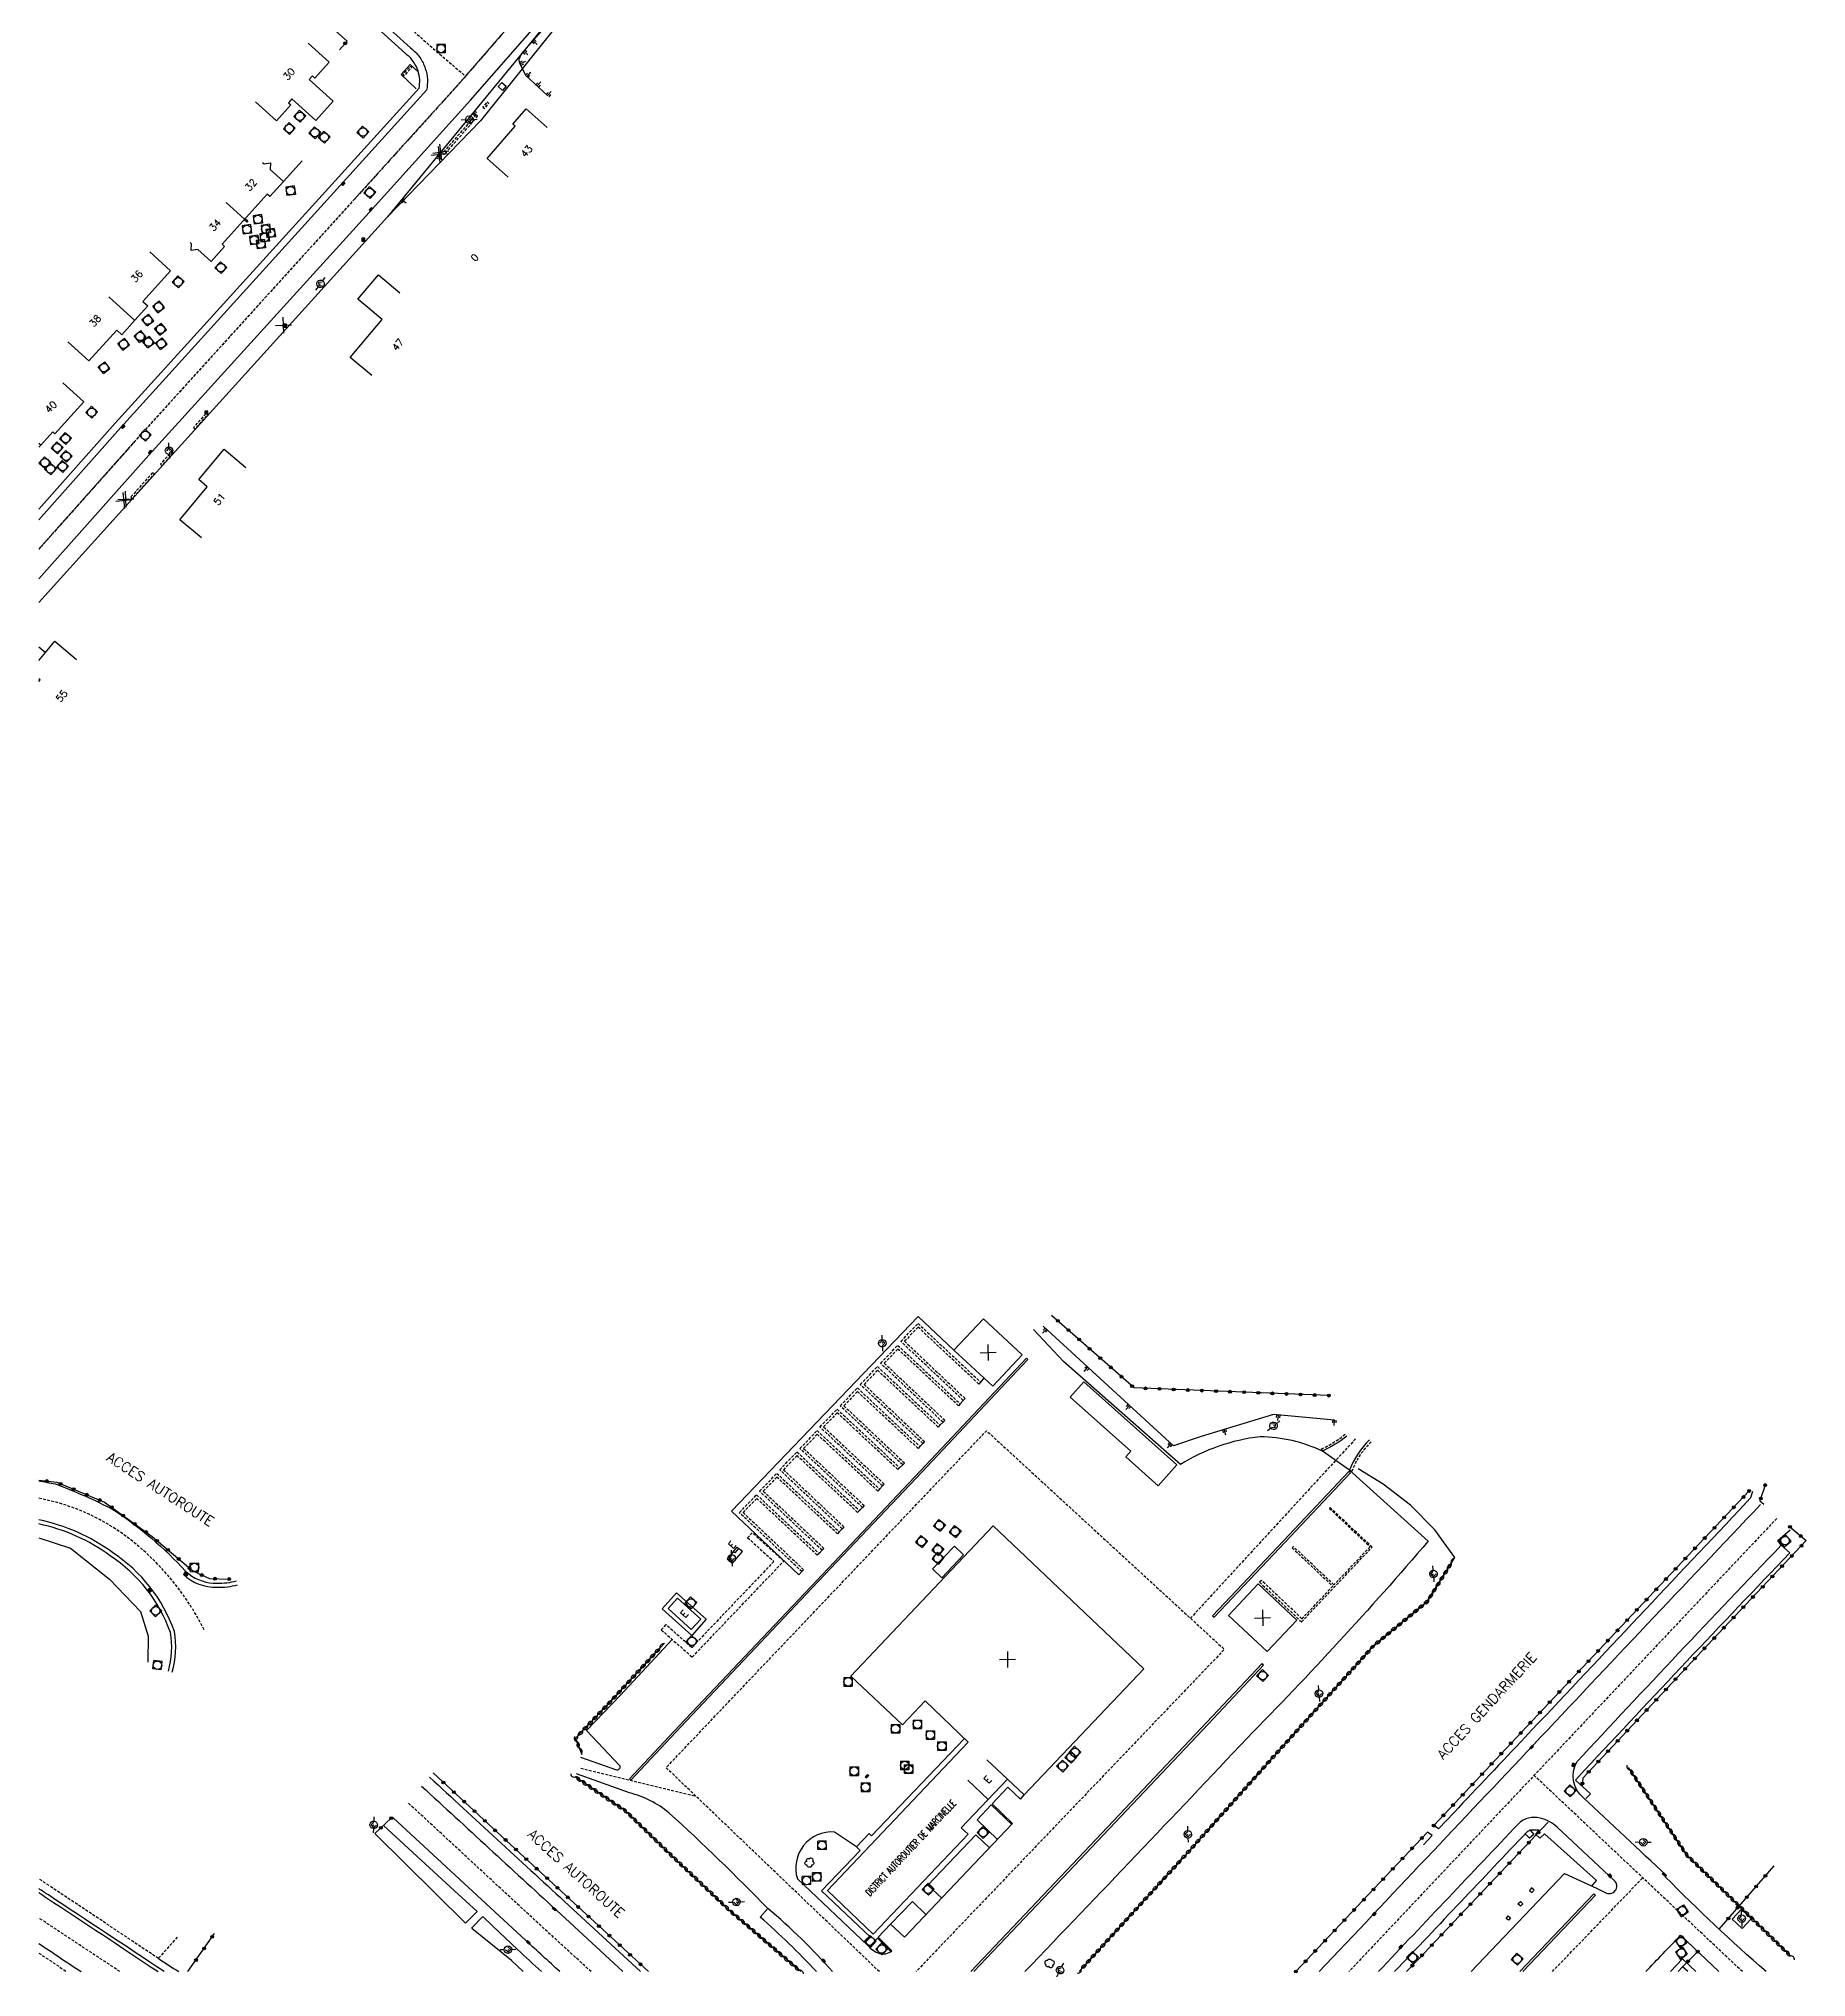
# Model space of a CAD drawing. Extents: x 154000 to 155000, y 119999 to 121001.
# Drawn here: x 154000 to 154313.1, y 119999 to 120342.4 of the extents above; entities that cross this region are included whole.
import ezdxf
from ezdxf.enums import TextEntityAlignment as Align

# ---------------------------------------------------------------- set-up
doc = ezdxf.new("R2010")
doc.units = 0
doc.header["$MEASUREMENT"] = 0
doc.linetypes.add('DASHED', pattern=[0.75, 0.5, -0.25])
doc.layers.get('0').update_dxf_attribs({"linetype": 'CONTINUOUS'})
for name, color, linetype in [('W0001', 6, 'DASHED'), ('W0008', 7, 'CONTINUOUS'), ('W0017', 7, 'CONTINUOUS'), ('W0100', 7, 'CONTINUOUS'), ('W0112', 1, 'DASHED'), ('W0211', 2, 'CONTINUOUS'), ('W0300', 7, 'CONTINUOUS'), ('W0302', 3, 'CONTINUOUS'), ('W0310', 3, 'CONTINUOUS'), ('W0322', 7, 'CONTINUOUS'), ('W0330', 7, 'CONTINUOUS'), ('W0334', 7, 'CONTINUOUS'), ('W0400', 7, 'CONTINUOUS'), ('W0420', 7, 'CONTINUOUS'), ('W0471', 7, 'CONTINUOUS'), ('W0984', 7, 'CONTINUOUS'), ('W0989', 7, 'CONTINUOUS'), ('W0991', 7, 'CONTINUOUS'), ('W1102', 7, 'CONTINUOUS')]:
    doc.layers.add(name, color=color, linetype=linetype)
doc.styles.get("Standard").update_dxf_attribs({"font": 'romans.shx'})

# ---------------------------------------------------------------- blocks, each defined once
blk = doc.blocks.new('t991o')
at = {"color": 0, "linetype": 'Continuous'}
for p, q in [((-1, 1), (1, -1)), ((-1, -1), (1, 1))]:
    blk.add_line(p, q, dxfattribs=at)
blk = doc.blocks.new('t322o')
at = {"color": 0, "linetype": 'Continuous'}
for radius in [0.25, 0.15]:
    blk.add_circle((0, 0), radius, dxfattribs=at)
blk = doc.blocks.new('t310o')
at = {"color": 0, "linetype": 'Continuous'}
for centre, start, end in [((-0.5, 0.38), 216.8699, 323.1304), ((0.5, -0.37), 36.8699, 143.1303)]:
    blk.add_arc(centre, 0.625, start, end, dxfattribs=at)
blk = doc.blocks.new('t211o')
at = {"color": 0, "linetype": 'Continuous'}
for p, q in [((-0.29, 0.5), (-0.29, 0)), ((0, 1), (0, 0)), ((0.29, 0.5), (0.29, 0))]:
    blk.add_line(p, q, dxfattribs=at)
blk = doc.blocks.new('T420')
for p, q in [((0.75, 0.75), (-0.75, 0.75)), ((-0.75, 0.75), (-0.75, -0.75)), ((0.75, 0.75), (0.75, -0.75)), ((0.75, -0.75), (-0.75, -0.75))]:
    blk.add_line(p, q)
blk.add_ellipse((0, 0), major_axis=(-0.53, 0.53), ratio=1, start_param=3.926991, end_param=10.210176)
blk = doc.blocks.new('T471')
for p, q in [((-0.333334, 0.333334), (-0.333334, -0.333334)), ((-0.333334, 0.333334), (0.333334, 0.333334)), ((-0.333334, 0), (0, 0)), ((0.500001, 0.500001), (1.000002, 1.000002)), ((-0.500001, -0.500001), (-1.000002, -1.000002)), ((-0.333334, -0.333334), (0.333334, -0.333334))]:
    blk.add_line(p, q)
blk.add_ellipse((0, 0), major_axis=(0.471405, 0.471405), ratio=1, start_param=5.4977871438, end_param=11.780972451)
blk = doc.blocks.new('T300')
for p, q in [((-0.8, 0.51), (-0.86, 0.34)), ((-0.86, 0.34), (-0.86, 0.17)), ((-0.86, 0.17), (-0.74, 0.06)), ((-0.69, 0.63), (-0.8, 0.51)), ((-0.8, -0.06), (-0.74, 0.06)), ((-0.74, 0.06), (-0.69, 0.11)), ((-0.57, 0.69), (-0.69, 0.63)), ((-0.46, 0.69), (-0.57, 0.69)), ((-0.29, 0.63), (-0.46, 0.69)), ((-0.29, 0.63), (-0.17, 0.74)), ((-0.23, 0.57), (-0.29, 0.63)), ((-0.17, 0.74), (-0.06, 0.8)), ((-0.06, 0.8), (0.06, 0.8)), ((0.06, 0.8), (0.23, 0.74)), ((0.23, 0.74), (0.34, 0.63)), ((0.34, 0.63), (0.4, 0.51)), ((0.46, 0.46), (0.34, 0.46)), ((0.4, 0.51), (0.4, 0.46)), ((0.57, 0.4), (0.46, 0.46)), ((0.57, 0.4), (0.69, 0.29)), ((0.69, 0.29), (0.74, 0.17)), ((0.74, 0.06), (0.69, -0.17)), ((0.74, 0.17), (0.74, 0.06)), ((-0.8, -0.17), (-0.8, -0.06)), ((-0.8, -0.23), (-0.8, -0.17)), ((-0.74, -0.34), (-0.8, -0.23)), ((-0.69, -0.4), (-0.74, -0.34)), ((-0.51, -0.46), (-0.69, -0.4)), ((-0.4, -0.46), (-0.51, -0.46)), ((-0.4, -0.46), (-0.34, -0.46)), ((-0.34, -0.46), (-0.34, -0.4)), ((-0.34, -0.51), (-0.34, -0.46)), ((-0.29, -0.63), (-0.34, -0.51)), ((-0.17, -0.74), (-0.29, -0.63)), ((-0.06, -0.8), (-0.17, -0.74)), ((0.06, -0.8), (-0.06, -0.8)), ((0.17, -0.74), (0.06, -0.8)), ((0.23, -0.69), (0.17, -0.74)), ((0.29, -0.46), (0.23, -0.46)), ((0.29, -0.63), (0.23, -0.69)), ((0.46, -0.4), (0.29, -0.46)), ((0.34, -0.51), (0.29, -0.63)), ((0.34, -0.51), (0.34, -0.46)), ((0.57, -0.34), (0.46, -0.4)), ((0.63, -0.29), (0.57, -0.34)), ((0.69, -0.17), (0.63, -0.29))]:
    blk.add_line(p, q)
blk = doc.blocks.new('T400')
for p, q in [((-0.15, 0.3), (0.15, 0.3)), ((-0.15, -0.25), (-0.15, 0.3)), ((-0.15, 0.15), (0.15, 0.15)), ((-0.15, 0), (0.15, 0)), ((0.15, 0.3), (0.15, -0.25)), ((-0.15, -0.15), (0.15, -0.15)), ((-0.15, -0.25), (-0.15, -0.3)), ((-0.15, -0.3), (0.15, -0.3)), ((0.15, -0.3), (0.15, -0.25))]:
    blk.add_line(p, q)
blk = doc.blocks.new('t112o')
at = {"color": 0, "linetype": 'Continuous'}
for p, q in [((-0.5, 0.5), (0.5, 0.5)), ((-0.5, -0.5), (-0.5, 0.5)), ((0.5, 0.5), (0.5, -0.5)), ((0.5, -0.5), (-0.5, -0.5))]:
    blk.add_line(p, q, dxfattribs=at)
blk = doc.blocks.new('t330o')
at = {"color": 0, "linetype": 'Continuous'}
for p, q in [((0.25, -0.25), (-0.25, 0.25)), ((-0.25, -0.25), (0.25, 0.25)), ((-0.25, 0.25), (-0.25, -0.25)), ((0.25, 0.25), (-0.25, 0.25)), ((0.25, -0.25), (0.25, 0.25)), ((-0.25, -0.25), (0.25, -0.25)), ((-0.25, -0.25), (-0.25, -0.25))]:
    blk.add_line(p, q, dxfattribs=at)

msp = doc.modelspace()

# ---------------------------------------------------------------- linework, layer by layer
at = {"layer": 'W0001'}
msp.add_lwpolyline([(154194.46, 120488.08, -0.101547), (154186.79, 120473.64), (154149.05, 120428), (154142.09, 120419.34), (154130.72, 120404.92), (154125.33, 120397.82), (154113.32, 120381.72), (154104.08, 120369.47), (154092.48, 120355.3), (154074.74, 120334.82), (154055.97, 120314.08), (154017.05, 120271.18), (154000, 120252.01)], format="xyb", dxfattribs=at)
at = {"layer": 'W0001', "flags": 128}
for points in [[(154012.71, 120392.69), (154018.94, 120386.74), (154021.73, 120383.94), (154030.44, 120375.99), (154049.43, 120359.12), (154062.53, 120347.26), (154068.81, 120341.64), (154075.59, 120335.81)], [(154118.59, 120388.78), (154113.32, 120381.72), (154104.08, 120369.47), (154092.48, 120355.3), (154074.74, 120334.82), (154055.97, 120314.08), (154017.05, 120271.18), (154000, 120252.01)], [(154148.9, 120000), (154111.12, 120036.14), (154167.88, 120095.83), (154210.01, 120057.09), (154155.4, 120000)], [(154233.25, 120094.4), (154204.01, 120062.61)], [(154307.86, 120080.3), (154232.07, 120000)], [(154095.99, 120036.03), (154116.36, 120031.13)], [(154301.78, 120000), (154264.88, 120034.76)], [(154268.11, 120000), (154284.13, 120016.63)]]:
    msp.add_lwpolyline(points, dxfattribs=at)
for points in [[(154029.28, 120060.57, 0.118881), (154015.19, 120077.33, 0.112228), (154000, 120083.86, 0.112228)], [(154097.84, 120000, 0.000763), (154088.8, 120008.27), (154065.31, 120030.01)], [(154014.38, 120000, 0.000549), (154000, 120009.51, 0.000549)]]:
    msp.add_lwpolyline(points, format="xyb", dxfattribs=at)
at = {"layer": 'W0008'}
for points in [[(154000, 120246.74), (154019.47, 120268.65), (154058.5, 120311.67), (154076.45, 120331.54), (154094.87, 120352.65), (154106.81, 120367.24), (154116.56, 120380.21), (154129.32, 120397.33), (154133.85, 120403.28), (154145.25, 120417.6), (154154.53, 120429.13), (154174.24, 120453.07), (154178.54, 120458.28, -0.155208), (154186.1, 120463.31), (154187.68, 120463.77, -0.044282), (154192.26, 120464.65), (154201.38, 120462.72), (154214.45, 120456.16)], [(154231.71, 120094.89, -0.058781), (154227.38, 120092.22, 0.108248), (154216.35, 120094.75, 0.112408), (154202.23, 120089.84), (154181.54, 120108.12), (154176.18, 120113.75)], [(154253.74, 120000), (154270.27, 120017.38), (154275.96, 120014.76), (154277.49, 120014.04, 0.926192), (154279.08, 120016.15), (154268.96, 120025.61, 0.131694), (154265.95, 120027.17, 0.279232), (154262.09, 120026.17, 0.000076), (154237.29, 120000)]]:
    msp.add_lwpolyline(points, format="xyb", dxfattribs=at)
at = {"layer": 'W0008', "flags": 128}
for points in [[(154000, 120385.67, -0.00025), (154000.15, 120385.77, -0.076313), (154000.97, 120386.15, -0.018409), (154004.38, 120387.03, -0.034794), (154006.22, 120387.3, -0.059315), (154011.05, 120387.09, -0.077722), (154014.57, 120385.93, -0.024453), (154017.7, 120384.14, -0.038668), (154019.52, 120382.76, -0.005967), (154019.58, 120382.71, 0.003206), (154019.69, 120382.6), (154027.1, 120375.9), (154039.74, 120364.46), (154056.84, 120349), (154065.83, 120340.86), (154066.13, 120340.61, -0.073957), (154067.52, 120339.1, -0.070521), (154068.47, 120337.17, -0.064278), (154068.83, 120335.28, -0.064468), (154068.69, 120333.31)], [(154235.73, 120094.19, 0.112964), (154232.18, 120088.82), (154246.11, 120076.24, -0.016844), (154214.03, 120041.35, -0.002172), (154174.66, 120000, -0.002172)], [(154000, 120086.93, -0.013167), (154002.92, 120086.41, -0.029827), (154013.26, 120081.84, -0.060454), (154026.01, 120070.95), (154025.62, 120070.35, 0.195984), (154031.58, 120068.09, 0.070481), (154035.23, 120068.53)], [(154226.82, 120000, -0.000379), (154264.78, 120040.18, -0.00136), (154304.99, 120082.75)], [(154023.63, 120053.03, 0.116167), (154024.02, 120060.26, 0.164069), (154013.06, 120074.25, 0.107659), (154000, 120080.04, 0.107659)], [(154305.96, 120000, -0.0186), (154288.12, 120016.81), (154288.31, 120017.03, 0.000671), (154273.59, 120030.83, -0.360397), (154272.43, 120037.16, -0.003459), (154308.64, 120075.53), (154308.04, 120076.38), (154310.25, 120078.26)], [(154112.21, 120058.85), (154103.02, 120049), (154097.03, 120042.75), (154102.9, 120036.47, -0.518309), (154102.39, 120035.69), (154096.02, 120037.94)], [(154163.96, 120041.31), (154147.51, 120024.08), (154147.07, 120024.48), (154144.83, 120022.09), (154140.95, 120024.74, 0.52688), (154134.37, 120016.46), (154146.85, 120004.62, 0.127492), (154148.9, 120003.21, 0.237997), (154151.11, 120003.68), (154148.71, 120006.09), (154150.88, 120008.39), (154153.36, 120006.08), (154172.51, 120026.22), (154168.86, 120029.71), (154171.63, 120032.67), (154173.88, 120030.56), (154174.53, 120031.33)], [(154067.79, 120032.88, 0.000056), (154091.71, 120010.87), (154103.44, 120000)], [(154140.6, 120000, 0.037137), (154129.15, 120011.18, 0.01571), (154111.65, 120028.1, 0.115386), (154104.61, 120031.66), (154095.24, 120035.04)], [(154092.3, 120000, 0.000509), (154086.27, 120005.51), (154062.77, 120027.26)], [(154000, 120014, 0.000126), (154001.38, 120013.09, -0.000755), (154021.15, 120000)], [(154284.66, 120000, -0.000541), (154290.82, 120006.44), (154297.6, 120000)], [(154000, 120004.98, 0.000574), (154007.52, 120000)]]:
    msp.add_lwpolyline(points, format="xyb", dxfattribs=at)
at = {"layer": 'W0008'}
msp.add_lwpolyline([(154068.69, 120333.31), (154053.4, 120316.42), (154014.46, 120273.5), (154000, 120257.24)], dxfattribs=at)
at = {"layer": 'W0017', "flags": 128}
msp.add_lwpolyline([(154067.36, 120333.69, 0.066071), (154067.47, 120335.2, 0.064278), (154067.18, 120336.75, 0.070521), (154066.4, 120338.34, 0.073957), (154065.28, 120339.55), (154064.95, 120339.82), (154056.93, 120347.08), (154055.76, 120345.79), (154024.02, 120374.49), (154025.18, 120375.79), (154018.78, 120381.59, -0.003206), (154018.61, 120381.74, 0.038668), (154016.96, 120382.99, 0.024453), (154013.95, 120384.72, 0.077722), (154010.84, 120385.74, 0.059315), (154006.32, 120385.94, 0.034794), (154004.67, 120385.7, 0.018409), (154001.36, 120384.85, 0.076313), (154000.91, 120384.64, 0.001493), (154000, 120384.02)], format="xyb", dxfattribs=at)
for points in [[(154066.86, 120333.56), (154064.21, 120336.1), (154065.8, 120337.86), (154067.23, 120336.57)], [(154000, 120234.74), (154001.19, 120233.73)]]:
    msp.add_lwpolyline(points, dxfattribs=at)
at = {"layer": 'W0100'}
for p, q in [((154171.61, 120034.11), (154167.96, 120037.53)), ((154168.19, 120030.52), (154164.55, 120033.93))]:
    msp.add_line(p, q, dxfattribs=at)
for points in [[(154047.7, 120341.64), (154051.42, 120338.3), (154048.91, 120335.45), (154048.46, 120335.85), (154047.88, 120335.2), (154052.14, 120331.37), (154049.06, 120327.94), (154044.8, 120331.77), (154044.21, 120331.11), (154044.66, 120330.71), (154042.1, 120327.91), (154038.38, 120331.25)], [(154039.9, 120320.27), (154041.06, 120320.44), (154041.01, 120319.27), (154043.34, 120317.16), (154040.94, 120314.49), (154040.48, 120314.9), (154032.47, 120306.05), (154032.92, 120305.65), (154030.51, 120302.97), (154028.18, 120305.08), (154027.02, 120304.92), (154027.07, 120306.09), (154026.8, 120306.33)], [(154039.64, 120320.51), (154039.9, 120320.27)], [(154019.65, 120304.69), (154023.35, 120301.33), (154018.45, 120295.92), (154019.34, 120295.11), (154017.03, 120292.56), (154014.69, 120289.99), (154013.82, 120290.79), (154008.87, 120285.38), (154005.17, 120288.74)], [(154004.27, 120281.46), (154007.97, 120278.1), (154002.84, 120272.44), (154002.47, 120272.78), (154000.35, 120270.44), (154000, 120270.06)], [(154143.81, 120052.31), (154169.05, 120079), (154195.74, 120053.67), (154174.53, 120031.33), (154171.61, 120034.11), (154163.41, 120025.48), (154164.62, 120024.34), (154147.82, 120006.65), (154139.69, 120014.36), (154164.65, 120040.66), (154156.99, 120047.96), (154152.97, 120043.71), (154143.84, 120052.32)], [(154292.08, 120000), (154291.19, 120000.85), (154290.38, 120000)]]:
    msp.add_lwpolyline(points, dxfattribs=at)
at = {"layer": 'W0100', "flags": 128}
for points in [[(154083.17, 120317.94), (154079.41, 120321.24), (154084.41, 120326.94), (154083.97, 120327.34), (154086.33, 120330.02), (154090.08, 120326.7)], [(154059.01, 120282.77), (154055.18, 120285.98), (154060.83, 120292.72), (154056.54, 120296.33), (154060.15, 120300.63), (154063.98, 120297.42)], [(154028.81, 120254.03), (154024.97, 120257.22), (154029.85, 120263.08), (154028.34, 120264.37), (154032.85, 120269.72), (154036.67, 120266.49)], [(154000, 120232.31), (154001.19, 120233.73), (154002.86, 120235.69), (154006.67, 120232.45)], [(154000, 120228.58), (154000.24, 120228.87), (154000, 120229.07)]]:
    msp.add_lwpolyline(points, dxfattribs=at)
for points in [[(154071.07, 120322.01), (154070.9, 120321.74), (154070.76, 120321.9), (154070.92, 120322.17)], [(154071.2, 120322.13), (154071.44, 120322.46), (154071.24, 120322.61), (154070.98, 120322.3)], [(154043.6, 120291.81), (154043.4, 120291.96), (154043.13, 120291.63), (154043.32, 120291.48)], [(154015.02, 120260.74), (154015.18, 120260.61), (154015.08, 120260.5), (154014.93, 120260.62)], [(154015.53, 120261.01), (154015.53, 120261.01), (154015.28, 120260.75), (154015.28, 120260.74)], [(154174.17, 120109.25), (154168.98, 120103.7), (154162.12, 120110.09), (154167.33, 120115.66)], [(154158.33, 120071.35), (154162.18, 120075.4), (154163.83, 120073.84), (154159.98, 120069.78)]]:
    msp.add_lwpolyline(points, close=True, dxfattribs=at)
at = {"layer": 'W0100'}
for points in [[(154123.71, 120075.23), (154123.97, 120074.99), (154123.27, 120074.19), (154123.01, 120074.4)], [(154215.99, 120068.71), (154210.75, 120063.08), (154217.61, 120056.69), (154222.83, 120062.27)], [(154115.58, 120060.6), (154117.25, 120062.44), (154113.13, 120066.18), (154111.46, 120064.34)]]:
    msp.add_lwpolyline(points, close=True, dxfattribs=at)
at = {"layer": 'W0112', "flags": 128}
for points in [[(154064.74, 120335.9), (154064.51, 120336.1), (154065.85, 120337.56), (154066.07, 120337.36)], [(154071.53, 120322.18), (154071.83, 120321.92), (154077.74, 120328.7), (154077.43, 120328.96)], [(154078.64, 120330.34), (154078.94, 120330.08), (154079.74, 120331), (154079.44, 120331.26)], [(154027.41, 120273.6), (154027.7, 120273.34), (154030.03, 120275.92), (154029.74, 120276.18)], [(154021.54, 120267.08), (154021.83, 120266.82), (154023.92, 120269.13), (154023.63, 120269.39)], [(154016.28, 120261.23), (154016.58, 120260.97), (154020.51, 120265.35), (154020.21, 120265.62)]]:
    msp.add_lwpolyline(points, close=True, dxfattribs=at)
at = {"layer": 'W0112'}
for points in [[(154036.58, 120310.59), (154037.03, 120310.19), (154036.84, 120309.97), (154036.39, 120310.38)], [(154216.57, 120069.32), (154216.25, 120068.99), (154223.68, 120061.97), (154236.18, 120075.21), (154228.75, 120082.22), (154228.61, 120082.08), (154235.81, 120075.28), (154229.42, 120068.52), (154222.23, 120075.31), (154222.03, 120075.06), (154229.2, 120068.29), (154223.76, 120062.53), (154216.57, 120069.32)], [(154235.95, 120075.43), (154235.95, 120075.43)], [(154024.54, 120006.11), (154021.19, 120002.34), (154000, 120016.46)], [(154000, 120003.3), (154004.95, 120000)]]:
    msp.add_lwpolyline(points, dxfattribs=at)
for points in [[(154166.5, 120104.11), (154155.76, 120114.18), (154153.36, 120111.67), (154164.09, 120101.53), (154163.77, 120101.2), (154152.7, 120111.66), (154155.75, 120114.83), (154166.82, 120104.45)], [(154162.92, 120100.24), (154152.18, 120110.31), (154149.77, 120107.81), (154160.5, 120097.67), (154160.18, 120097.33), (154149.12, 120107.79), (154152.16, 120110.96), (154163.23, 120100.58)], [(154159.32, 120096.47), (154148.58, 120106.54), (154146.18, 120104.04), (154156.9, 120093.9), (154156.59, 120093.56), (154145.52, 120104.02), (154148.57, 120107.19), (154159.64, 120096.81)], [(154155.77, 120092.69), (154145.03, 120102.76), (154142.62, 120100.25), (154153.35, 120090.11), (154153.03, 120089.78), (154141.97, 120100.24), (154145.01, 120103.41), (154156.08, 120093.03)], [(154152.18, 120088.95), (154141.44, 120099.02), (154139.03, 120096.51), (154149.76, 120086.37), (154149.45, 120086.04), (154138.38, 120096.49), (154141.42, 120099.66), (154152.49, 120089.28)], [(154148.64, 120085.13), (154137.9, 120095.2), (154135.49, 120092.69), (154146.22, 120082.56), (154145.9, 120082.22), (154134.84, 120092.68), (154137.88, 120095.85), (154148.95, 120085.47)], [(154145.05, 120081.36), (154134.31, 120091.43), (154131.91, 120088.93), (154142.63, 120078.79), (154142.32, 120078.45), (154131.25, 120088.91), (154134.3, 120092.08), (154145.37, 120081.7)], [(154141.49, 120077.56), (154130.75, 120087.63), (154128.34, 120085.12), (154139.07, 120074.99), (154138.76, 120074.65), (154127.69, 120085.11), (154130.73, 120088.28), (154141.8, 120077.9)], [(154137.91, 120073.78), (154127.17, 120083.85), (154124.76, 120081.34), (154135.49, 120071.2), (154135.17, 120070.87), (154124.11, 120081.32), (154127.15, 120084.49), (154138.22, 120074.11)], [(154125.56, 120076.87), (154130.22, 120072.67), (154115.67, 120057.42), (154111.08, 120061.48), (154110.27, 120060.56), (154115.75, 120055.73), (154131.97, 120072.73), (154126.37, 120077.77)]]:
    msp.add_lwpolyline(points, close=True, dxfattribs=at)
for points in [[(154231.45, 120095.22, -0.059553), (154227.17, 120092.59), (154227.38, 120092.22)], [(154232.18, 120088.82), (154232.6, 120088.65), (154233.46, 120090.56, -0.076295), (154236.03, 120093.88)]]:
    msp.add_lwpolyline(points, format="xyb", dxfattribs=at)
at = {"layer": 'W0211'}
for points in [[(154126.46, 120389.66), (154061.78, 120310.88)], [(154229.55, 120097.73), (154218.74, 120098.71), (154205.91, 120094.79), (154201.02, 120093.17), (154177.92, 120114.35)], [(154250.85, 120073.39), (154247.29, 120078.29), (154242.99, 120082.64), (154238.14, 120086.34), (154233.7, 120089.11)]]:
    msp.add_lwpolyline(points, dxfattribs=at)
at = {"layer": 'W0211', "flags": 128}
msp.add_lwpolyline([(154090.11, 120332.38), (154086.26, 120335.94), (154085.22, 120338.13, -0.186426), (154085.16, 120338.94, -0.108726), (154085.82, 120340.13), (154102.3, 120358.71)], format="xyb", dxfattribs=at)
at = {"layer": 'W0302'}
for points in [[(154000, 120076.86), (154005.62, 120075.04), (154012.52, 120069.53), (154018.03, 120063.8), (154019.35, 120059.43), (154019.34, 120054.85)], [(154075.58, 120008.61), (154059.54, 120024.5)], [(154085.83, 120000), (154083.71, 120001.96), (154076.72, 120007.65)]]:
    msp.add_lwpolyline(points, dxfattribs=at)
at = {"layer": 'W0310'}
msp.add_line((154046.64, 120320.81), (154043.34, 120317.16), dxfattribs=at)
for points in [[(154184.27, 120000), (154203.88, 120021.49), (154218.79, 120038.16), (154236.5, 120057.78), (154245.95, 120065.57), (154250.85, 120073.39)], [(154096.25, 120038.43), (154095.09, 120041.34), (154101.37, 120047.95), (154110.81, 120058.2)], [(154310.28, 120002.79), (154291.93, 120020.66), (154281.6, 120036.15)], [(154134.99, 120000), (154122.44, 120010.8), (154112.3, 120020.37), (154103.99, 120028.43), (154095, 120034.52)]]:
    msp.add_lwpolyline(points, dxfattribs=at)
at = {"layer": 'W0322', "flags": 128}
for points in [[(154049.38, 120346.67), (154054.62, 120341.99), (154053.29, 120340.5)], [(154000, 120087.1), (154003.19, 120086.7), (154011.65, 120083.19), (154020.11, 120077.08), (154027.27, 120071.02), (154030.22, 120069.64), (154033.72, 120069.56)]]:
    msp.add_lwpolyline(points, dxfattribs=at)
at = {"layer": 'W0322'}
for points in [[(154228.51, 120102.05), (154194.03, 120103.42), (154179.42, 120116.27)], [(154247.1, 120025.87), (154263.6, 120043.45), (154302.98, 120085.16)], [(154305.8, 120086.21), (154304.89, 120083.42), (154305.58, 120082.83)], [(154310.2, 120078.79), (154313.08, 120076.36), (154294.58, 120056.78), (154273.51, 120034.3), (154273.39, 120032.88)], [(154069.84, 120035.21), (154085.23, 120020.99), (154102.85, 120004.74), (154108, 120000)], [(154062.44, 120027.19), (154059.54, 120024.5)], [(154242.3, 120000), (154244.27, 120002.08), (154267.37, 120026.49)], [(154222.66, 120000), (154235.51, 120013.6), (154245.98, 120024.73)], [(154297.65, 120007.52), (154307.42, 120018.77)], [(154026.44, 120000), (154026.41, 120000.02), (154031.15, 120006.76)], [(154293.86, 120003.55), (154291.19, 120000.85)]]:
    msp.add_lwpolyline(points, dxfattribs=at)
at = {"layer": 'W0330'}
msp.add_lwpolyline([(154135.73, 120403.05), (154118.76, 120378.53), (154078.25, 120327.92), (154061.78, 120310.88), (154023.04, 120268.1), (154000, 120242.56)], dxfattribs=at)
at = {"layer": 'W0334'}
for p, q in [((154163.23, 120100.58), (154163.77, 120101.2)), ((154159.64, 120096.81), (154160.18, 120097.33)), ((154156.08, 120093.03), (154156.59, 120093.56)), ((154232.18, 120088.82), (154227.38, 120092.22)), ((154152.49, 120089.28), (154153.03, 120089.78)), ((154148.95, 120085.47), (154149.45, 120086.04)), ((154145.37, 120081.7), (154145.9, 120082.22)), ((154141.8, 120077.9), (154142.32, 120078.45)), ((154138.22, 120074.11), (154138.76, 120074.65)), ((154262.91, 120000), (154275.73, 120013.57))]:
    msp.add_line(p, q, dxfattribs=at)
for points in [[(154067.36, 120333.69), (154052.48, 120317.25), (154013.54, 120274.32), (154000, 120259.09)], [(154135.17, 120070.87), (154134.62, 120070.32), (154122.7, 120081.59), (154155.77, 120116.04), (154162.12, 120110.09)], [(154167.43, 120105.15), (154166.82, 120104.45)], [(154123.01, 120074.4), (154121.95, 120073.14), (154122.89, 120072.34), (154124.65, 120074.43), (154123.97, 120074.99)], [(154165.09, 120000), (154181.07, 120016.85), (154206.91, 120044.21), (154216.69, 120054.58)], [(154165.66, 120000), (154181.35, 120016.55), (154207.19, 120043.9), (154216.97, 120054.27), (154216.69, 120054.58)], [(154168.42, 120021.93), (154165.97, 120024.26), (154157.5, 120015.35), (154159.95, 120013.02)], [(154245.27, 120022.46), (154246.82, 120024.1), (154245.98, 120024.73)], [(154264.17, 120025.04), (154264.82, 120024.3), (154264.07, 120023.63), (154263.27, 120024.39)], [(154275.09, 120015.17), (154275.95, 120016.14), (154266.7, 120024.42), (154265.88, 120023.62), (154265.14, 120024.33), (154265.76, 120025.04), (154264.17, 120025.04)], [(154144.83, 120022.09), (154145.48, 120021.45), (154138.66, 120014.31), (154147.31, 120006.12), (154146.35, 120005.09)], [(154075.58, 120008.61), (154077.66, 120010.68), (154073.66, 120014.29)], [(154157.17, 120010.09), (154154.77, 120012.45), (154150.88, 120008.39)], [(154262.35, 120000), (154275.44, 120013.8), (154275.73, 120013.57)], [(154080.44, 120008.07), (154078.63, 120009.75), (154076.64, 120007.72)], [(154129.15, 120011.18), (154127.76, 120009.67)], [(154150.96, 120003.56), (154148.55, 120005.92), (154147.1, 120004.35)], [(154293.54, 120000), (154291.15, 120002.25), (154289.03, 120000)]]:
    msp.add_lwpolyline(points, dxfattribs=at)
for points in [[(154104.63, 120034.15), (154113.43, 120043.54), (154136.76, 120068.19), (154155.18, 120087.64), (154174.98, 120108.67), (154175.22, 120108.47), (154155.42, 120087.43), (154137.01, 120067.98), (154113.67, 120043.33), (154104.87, 120033.95)], [(154110.4, 120064.25), (154112.95, 120067.12), (154118.21, 120062.44), (154115.66, 120059.57)], [(154262.02, 120012.02), (154262.45, 120012.45), (154262.86, 120012.04), (154262.44, 120011.61)], [(154264.5, 120014.02), (154264.86, 120014.45), (154264.43, 120014.82), (154264.07, 120014.39)], [(154259.95, 120009.41), (154260.3, 120009.86), (154260.7, 120009.55), (154260.34, 120009.1)], [(154303.35, 120009.37), (154301.71, 120007.64), (154299.95, 120009.31), (154301.59, 120011.04)]]:
    msp.add_lwpolyline(points, close=True, dxfattribs=at)
at = {"layer": 'W0334', "flags": 128}
for points in [[(154192.54, 120091.21), (154198.31, 120086.07), (154201.62, 120089.79), (154185.1, 120104.5), (154182.7, 120101.8), (154193.45, 120092.23)], [(154232.05, 120088.63), (154219.49, 120075.27), (154207.93, 120063.04), (154208.22, 120062.8), (154219.78, 120075.04), (154232.34, 120088.4)]]:
    msp.add_lwpolyline(points, close=True, dxfattribs=at)
at = {"layer": 'W0334'}
for points in [[(154303.55, 120085.04), (154303.21, 120083.93), (154301.19, 120081.75, 0.00023), (154263.32, 120041.56, 0.000126), (154250.69, 120028.21), (154247.96, 120025.33), (154247.1, 120025.87)], [(154026.01, 120070.95), (154026.58, 120070.48, 0.176065), (154031.58, 120068.82, 0.070829), (154035.04, 120069.23)], [(154264.17, 120025.04, 0.070367), (154263.59, 120024.72, 0.000071), (154240.17, 120000, 0.000071)], [(154022.22, 120000, 0.000783), (154001.7, 120013.58, -0.000156), (154000, 120014.71, -0.000156)]]:
    msp.add_lwpolyline(points, format="xyb", dxfattribs=at)
at = {"layer": 'W0334', "flags": 128}
for points in [[(154022.95, 120053.23, 0.115199), (154023.33, 120060.08, 0.163689), (154012.65, 120073.67, 0.106671), (154000, 120079.32, 0.106671)], [(154274.05, 120030.66), (154274.88, 120031.5), (154272.21, 120033.93), (154273.88, 120035.74, -0.003466), (154310.15, 120074.17), (154308.64, 120075.53)], [(154069.23, 120034.45, 0.000665), (154093.15, 120012.43), (154106.57, 120000)], [(154137.74, 120000, 0.02893), (154127.76, 120009.67)], [(154089.07, 120000, 0.000361), (154084.79, 120003.91), (154080.44, 120008.07)], [(154021.19, 120002.34, -0.000837), (154024.79, 120000, -0.000837)]]:
    msp.add_lwpolyline(points, format="xyb", dxfattribs=at)
for points in [[(154172.39, 120026.09), (154168.7, 120029.54), (154166.21, 120026.88), (154169.85, 120023.43)], [(154073.66, 120014.29), (154061.04, 120025.89)]]:
    msp.add_lwpolyline(points, dxfattribs=at)
at = {"layer": 'W1102'}
for p, q in [((154036.47, 120310.47), (154033.22, 120313.42)), ((154012.41, 120296.71), (154017.01, 120292.54)), ((154000.35, 120270.44), (154000, 120270.76))]:
    msp.add_line(p, q, dxfattribs=at)

# ---------------------------------------------------------------- block references
at = {"layer": 'W0112', "rotation": 138.2772583921708}
msp.add_blockref('t112o', (154082.08, 120334), dxfattribs=at)
at = {"layer": 'W0211'}
for p, rotation in [((154087.56, 120342.1), 228.425705820792), ((154085.29, 120337.98), 295.4871172239202), ((154085.9, 120340.23), 228.425705820792), ((154086.44, 120335.78), 317.2281664919702), ((154088.28, 120334.08), 317.2281664919702), ((154090.11, 120332.38), 317.2281664919702), ((154076.97, 120329.39), 230.6094226922308), ((154070.62, 120321.66), 230.6094226922308), ((154064.28, 120313.93), 230.6094226922308), ((154178.48, 120113.83), 137.475651273667), ((154185.85, 120107.07), 137.475651273667), ((154193.22, 120100.32), 137.475651273667), ((154219.59, 120098.63), 174.824157685456), ((154229.55, 120097.73), 174.824157685456), ((154209.99, 120096.03), 197.018699659028), ((154200.59, 120093.56), 137.475651273667)]:
    msp.add_blockref('t211o', p, dxfattribs=dict(at, rotation=rotation))
at = {"layer": 'W0300'}
for p, rotation in [((154136.49, 120019.23), 271.337287806843), ((154179.14, 120001.45), 17.5008438504281)]:
    msp.add_blockref('T300', p, dxfattribs=dict(at, rotation=rotation))
at = {"layer": 'W0310'}
for p, rotation in [((154248.87, 120070.23), 57.92983074252491), ((154249.54, 120071.29), 57.92983074252491), ((154250.2, 120072.35), 57.92983074252491), ((154246.22, 120065.99), 57.92983074252491), ((154246.88, 120067.05), 57.92983074252491), ((154247.54, 120068.11), 57.92983074252491), ((154248.21, 120069.17), 57.92983074252491), ((154242.48, 120062.7), 39.4971749463247), ((154243.44, 120063.5), 39.4971749463247), ((154244.41, 120064.29), 39.4971749463247), ((154245.37, 120065.09), 39.4971749463247), ((154238.62, 120059.52), 39.4971749463247), ((154239.58, 120060.32), 39.4971749463247), ((154240.55, 120061.11), 39.4971749463247), ((154241.51, 120061.91), 39.4971749463247), ((154109.16, 120056.4), 47.3340981458114), ((154110.01, 120057.32), 47.3340981458114), ((154234.99, 120056.11), 47.91905440233229), ((154235.83, 120057.03), 47.91905440233229), ((154236.69, 120057.93), 39.4971749463247), ((154237.66, 120058.73), 39.4971749463247), ((154105.77, 120052.73), 47.3340981458114), ((154106.62, 120053.65), 47.3340981458114), ((154107.47, 120054.57), 47.3340981458114), ((154108.31, 120055.49), 47.3340981458114), ((154231.64, 120052.39), 47.91905440233229), ((154232.48, 120053.32), 47.91905440233229), ((154233.31, 120054.25), 47.91905440233229), ((154234.15, 120055.18), 47.91905440233229), ((154102.38, 120049.05), 47.3340981458114), ((154103.23, 120049.97), 47.3340981458114), ((154104.08, 120050.89), 47.3340981458114), ((154104.93, 120051.81), 47.3340981458114), ((154229.13, 120049.61), 47.91905440233229), ((154229.96, 120050.54), 47.91905440233229), ((154230.8, 120051.47), 47.91905440233229), ((154098.96, 120045.41), 46.4699999115853), ((154099.82, 120046.32), 46.4699999115853), ((154100.68, 120047.22), 46.4699999115853), ((154101.54, 120048.13), 47.3340981458114), ((154225.77, 120045.9), 47.91905440233229), ((154226.61, 120046.83), 47.91905440233229), ((154227.45, 120047.76), 47.91905440233229), ((154228.29, 120048.68), 47.91905440233229), ((154096.37, 120042.69), 46.4699999115853), ((154097.24, 120043.6), 46.4699999115853), ((154098.1, 120044.5), 46.4699999115853), ((154222.42, 120042.19), 47.91905440233229), ((154223.26, 120043.12), 47.91905440233229), ((154224.1, 120044.04), 47.91905440233229), ((154224.94, 120044.97), 47.91905440233229), ((154095.51, 120041.79), 46.4699999115853), ((154095.32, 120040.75), 111.8435659879077), ((154095.79, 120039.59), 111.8435659879077), ((154219.07, 120038.48), 47.91905440233229), ((154219.91, 120039.41), 47.91905440233229), ((154220.75, 120040.33), 47.91905440233229), ((154221.59, 120041.26), 47.91905440233229), ((154216.57, 120035.68), 48.20365939165629), ((154217.41, 120036.62), 48.20365939165629), ((154218.24, 120037.55), 48.20365939165629), ((154281.87, 120035.75), 123.69774711319), ((154095.05, 120034.49), 145.858214583581), ((154096.09, 120033.79), 145.858214583581), ((154097.12, 120033.09), 145.858214583581), ((154098.16, 120032.38), 145.858214583581), ((154213.24, 120031.96), 48.20365939165629), ((154214.07, 120032.89), 48.20365939165629), ((154214.91, 120033.82), 48.20365939165629), ((154215.74, 120034.75), 48.20365939165629), ((154282.56, 120034.71), 123.69774711319), ((154283.26, 120033.67), 123.69774711319), ((154283.95, 120032.63), 123.69774711319), ((154284.64, 120031.59), 123.69774711319), ((154099.19, 120031.68), 145.858214583581), ((154100.23, 120030.98), 145.858214583581), ((154101.26, 120030.28), 145.858214583581), ((154102.29, 120029.58), 145.858214583581), ((154103.33, 120028.88), 145.858214583581), ((154209.91, 120028.23), 48.20365939165629), ((154210.74, 120029.16), 48.20365939165629), ((154211.57, 120030.09), 48.20365939165629), ((154212.41, 120031.02), 48.20365939165629), ((154285.34, 120030.55), 123.69774711319), ((154286.03, 120029.51), 123.69774711319), ((154286.72, 120028.47), 123.69774711319), ((154104.31, 120028.11), 135.864259879938), ((154105.21, 120027.24), 135.864259879938), ((154106.11, 120026.37), 135.864259879938), ((154107.01, 120025.5), 135.864259879938), ((154207.41, 120025.43), 48.20365939165629), ((154208.24, 120026.36), 48.20365939165629), ((154209.07, 120027.3), 48.20365939165629), ((154287.42, 120027.43), 123.69774711319), ((154288.11, 120026.39), 123.69774711319), ((154288.8, 120025.35), 123.69774711319), ((154107.9, 120024.63), 135.864259879938), ((154108.8, 120023.76), 135.864259879938), ((154109.7, 120022.89), 135.864259879938), ((154110.59, 120022.02), 135.864259879938), ((154204.08, 120021.71), 48.20365939165629), ((154204.91, 120022.64), 48.20365939165629), ((154205.74, 120023.57), 48.20365939165629), ((154206.57, 120024.5), 48.20365939165629), ((154289.5, 120024.31), 123.69774711319), ((154290.19, 120023.27), 123.69774711319), ((154290.88, 120022.23), 123.69774711319), ((154111.49, 120021.15), 135.864259879938), ((154112.39, 120020.28), 136.652229267585), ((154113.3, 120019.42), 136.652229267585), ((154114.21, 120018.56), 136.652229267585), ((154200.71, 120018.01), 47.6085504766477), ((154201.55, 120018.93), 47.6085504766477), ((154202.39, 120019.86), 47.6085504766477), ((154203.24, 120020.78), 47.6085504766477), ((154291.58, 120021.19), 123.69774711319), ((154292.37, 120020.23), 135.77024655777), ((154293.27, 120019.36), 135.77024655777), ((154294.16, 120018.49), 135.77024655777), ((154115.12, 120017.71), 136.652229267585), ((154116.03, 120016.85), 136.652229267585), ((154116.93, 120015.99), 136.652229267585), ((154117.84, 120015.13), 136.652229267585), ((154198.18, 120015.24), 47.6085504766477), ((154199.02, 120016.16), 47.6085504766477), ((154199.86, 120017.09), 47.6085504766477), ((154295.06, 120017.61), 135.77024655777), ((154295.95, 120016.74), 135.77024655777), ((154296.85, 120015.87), 135.77024655777), ((154297.74, 120015), 135.77024655777), ((154118.75, 120014.27), 136.652229267585), ((154119.66, 120013.42), 136.652229267585), ((154120.57, 120012.56), 136.652229267585), ((154121.48, 120011.7), 136.652229267585), ((154194.81, 120011.55), 47.6085504766477), ((154195.65, 120012.47), 47.6085504766477), ((154196.49, 120013.39), 47.6085504766477), ((154197.34, 120014.32), 47.6085504766477), ((154298.64, 120014.13), 135.77024655777), ((154299.54, 120013.25), 135.77024655777), ((154300.43, 120012.38), 135.77024655777), ((154301.33, 120011.51), 135.77024655777), ((154122.39, 120010.84), 136.652229267585), ((154123.33, 120010.03), 139.30167316681), ((154124.28, 120009.21), 139.30167316681), ((154125.23, 120008.39), 139.30167316681), ((154191.44, 120007.86), 47.6085504766477), ((154192.28, 120008.78), 47.6085504766477), ((154193.12, 120009.7), 47.6085504766477), ((154193.96, 120010.62), 47.6085504766477), ((154302.22, 120010.64), 135.77024655777), ((154303.12, 120009.77), 135.77024655777), ((154304.01, 120008.89), 135.77024655777), ((154304.91, 120008.02), 135.77024655777), ((154126.18, 120007.58), 139.30167316681), ((154127.12, 120006.76), 139.30167316681), ((154128.07, 120005.95), 139.30167316681), ((154129.02, 120005.13), 139.30167316681), ((154129.97, 120004.32), 139.30167316681), ((154188.07, 120004.16), 47.6085504766477), ((154188.91, 120005.09), 47.6085504766477), ((154189.75, 120006.01), 47.6085504766477), ((154190.59, 120006.93), 47.6085504766477), ((154305.81, 120007.15), 135.77024655777), ((154306.7, 120006.28), 135.77024655777), ((154307.6, 120005.41), 135.77024655777), ((154308.49, 120004.53), 135.77024655777), ((154130.92, 120003.5), 139.30167316681), ((154131.86, 120002.69), 139.30167316681), ((154132.81, 120001.87), 139.30167316681), ((154133.76, 120001.06), 139.30167316681), ((154185.54, 120001.39), 47.6085504766477), ((154186.38, 120002.32), 47.6085504766477), ((154187.22, 120003.24), 47.6085504766477), ((154309.39, 120003.66), 135.77024655777), ((154310.28, 120002.79), 135.77024655777), ((154134.71, 120000.24), 139.30167316681), ((154184.69, 120000.47), 47.6085504766477)]:
    msp.add_blockref('t310o', p, dxfattribs=dict(at, rotation=rotation))
at = {"layer": 'W0322'}
for p, rotation in [((154054.3, 120341.64), 228.2481844672333), ((154180.52, 120115.31), 138.645149872421), ((154182.4, 120113.66), 138.645149872421), ((154184.28, 120112), 138.645149872421), ((154186.15, 120110.35), 138.645149872421), ((154188.03, 120108.7), 138.645149872421), ((154189.91, 120107.05), 138.645149872421), ((154191.78, 120105.4), 138.645149872421), ((154193.66, 120103.74), 138.645149872421), ((154196.03, 120103.34), 177.738061512034), ((154198.53, 120103.24), 177.738061512034), ((154201.03, 120103.14), 177.738061512034), ((154203.53, 120103.04), 177.738061512034), ((154206.03, 120102.94), 177.738061512034), ((154208.52, 120102.84), 177.738061512034), ((154211.02, 120102.75), 177.738061512034), ((154213.52, 120102.65), 177.738061512034), ((154216.02, 120102.55), 177.738061512034), ((154218.52, 120102.45), 177.738061512034), ((154221.01, 120102.35), 177.738061512034), ((154223.51, 120102.25), 177.738061512034), ((154226.01, 120102.15), 177.738061512034), ((154228.51, 120102.05), 177.738061512034), ((154001.44, 120086.92), 172.782771488097), ((154003.87, 120086.42), 157.48721526951), ((154006.18, 120085.46), 157.48721526951), ((154008.49, 120084.5), 157.48721526951), ((154301.97, 120084.09), 46.63928008605291), ((154302.98, 120085.16), 166.759956353724), ((154305.03, 120083.83), 251.95069418961), ((154305.8, 120086.21), 251.95069418961), ((154010.8, 120083.55), 157.48721526951), ((154012.93, 120082.27), 144.138593983398), ((154014.95, 120080.8), 144.138593983398), ((154298.54, 120080.45), 46.63928008605291), ((154300.25, 120082.27), 46.63928008605291), ((154016.98, 120079.34), 144.138593983398), ((154019.01, 120077.88), 144.138593983398), ((154295.1, 120076.82), 46.63928008605291), ((154296.82, 120078.63), 46.63928008605291), ((154310.2, 120078.79), 319.868953385728), ((154312.11, 120077.18), 319.868953385728), ((154020.98, 120076.34), 139.748334031887), ((154022.89, 120074.73), 139.748334031887), ((154293.39, 120075), 46.63928008605291), ((154310.52, 120073.65), 226.623347133121), ((154312.24, 120075.46), 226.623347133121), ((154024.79, 120073.11), 139.748334031887), ((154026.7, 120071.5), 139.748334031887), ((154028.86, 120070.27), 154.918714559443), ((154289.95, 120071.36), 46.63928008605291), ((154291.67, 120073.18), 46.63928008605291), ((154307.09, 120070.01), 226.623347133121), ((154308.8, 120071.83), 226.623347133121), ((154031.22, 120069.62), 178.761992778372), ((154033.72, 120069.56), 178.761992778372), ((154286.52, 120067.73), 46.63928008605291), ((154288.24, 120069.55), 46.63928008605291), ((154305.37, 120068.19), 226.623347133121), ((154283.09, 120064.09), 46.63928008605291), ((154284.81, 120065.91), 46.63928008605291), ((154301.94, 120064.56), 226.623347133121), ((154303.65, 120066.38), 226.623347133121), ((154279.66, 120060.46), 46.63928008605291), ((154281.37, 120062.27), 46.63928008605291), ((154298.5, 120060.93), 226.623347133121), ((154300.22, 120062.74), 226.623347133121), ((154276.22, 120056.82), 46.63928008605291), ((154277.94, 120058.64), 46.63928008605291), ((154295.07, 120057.29), 226.623347133121), ((154296.79, 120059.11), 226.623347133121), ((154272.79, 120053.19), 46.63928008605291), ((154274.51, 120055), 46.63928008605291), ((154291.65, 120053.65), 226.85903262427), ((154293.36, 120055.47), 226.85903262427), ((154269.36, 120049.55), 46.63928008605291), ((154271.07, 120051.37), 46.63928008605291), ((154288.23, 120050), 226.85903262427), ((154289.94, 120051.82), 226.85903262427), ((154265.92, 120045.92), 46.63928008605291), ((154267.64, 120047.73), 46.63928008605291), ((154284.81, 120046.35), 226.85903262427), ((154286.52, 120048.17), 226.85903262427), ((154264.21, 120044.1), 46.63928008605291), ((154281.39, 120042.7), 226.85903262427), ((154283.1, 120044.52), 226.85903262427), ((154260.78, 120040.45), 46.83391562743651), ((154262.5, 120042.28), 46.83391562743651), ((154277.97, 120039.05), 226.85903262427), ((154279.68, 120040.88), 226.85903262427), ((154257.36, 120036.81), 46.83391562743651), ((154259.07, 120038.63), 46.83391562743651), ((154276.26, 120037.23), 226.85903262427), ((154071.67, 120033.51), 317.2524817514416), ((154253.94, 120033.16), 46.83391562743651), ((154255.65, 120034.98), 46.83391562743651), ((154273.43, 120033.32), 264.870572841887), ((154274.55, 120035.4), 226.85903262427), ((154073.51, 120031.81), 317.2524817514416), ((154075.35, 120030.12), 317.2524817514416), ((154250.52, 120029.51), 46.83391562743651), ((154252.23, 120031.34), 46.83391562743651), ((154060.6, 120025.49), 222.785029799414), ((154062.44, 120027.19), 222.785029799414), ((154077.18, 120028.42), 317.2524817514416), ((154079.02, 120026.72), 317.2524817514416), ((154247.1, 120025.87), 46.83391562743651), ((154248.81, 120027.69), 46.83391562743651), ((154080.85, 120025.03), 317.2524817514416), ((154082.69, 120023.33), 317.2524817514416), ((154243.27, 120021.85), 46.77260603355591), ((154244.98, 120023.67), 46.77260603355591), ((154263.93, 120022.86), 46.57030395219825), ((154265.65, 120024.67), 46.57030395219825), ((154084.53, 120021.63), 317.2524817514416), ((154086.36, 120019.94), 317.3205947632466), ((154241.56, 120020.03), 46.77260603355591), ((154260.5, 120019.22), 46.57030395219825), ((154262.22, 120021.04), 46.57030395219825), ((154088.2, 120018.24), 317.3205947632466), ((154090.04, 120016.55), 317.3205947632466), ((154238.13, 120016.38), 46.77260603355591), ((154239.85, 120018.21), 46.77260603355591), ((154257.06, 120015.59), 46.57030395219825), ((154258.78, 120017.41), 46.57030395219825), ((154304.2, 120015.07), 49.01865678035065), ((154305.84, 120016.96), 49.01865678035065), ((154091.88, 120014.85), 317.3205947632466), ((154093.71, 120013.16), 317.3205947632466), ((154234.71, 120012.74), 46.60943308040081), ((154236.42, 120014.56), 46.77260603355591), ((154253.62, 120011.96), 46.57030395219825), ((154255.34, 120013.78), 46.57030395219825), ((154302.56, 120013.18), 49.01865678035065), ((154095.55, 120011.46), 317.3205947632466), ((154097.39, 120009.77), 317.3205947632466), ((154231.27, 120009.11), 46.60943308040081), ((154232.99, 120010.93), 46.60943308040081), ((154250.18, 120008.33), 46.57030395219825), ((154251.9, 120010.15), 46.57030395219825), ((154299.29, 120009.41), 49.01865678035065), ((154300.92, 120011.3), 49.01865678035065), ((154030.72, 120006.16), 54.92975973311801), ((154099.23, 120008.07), 317.3205947632466), ((154101.07, 120006.38), 317.3205947632466), ((154102.9, 120004.68), 317.4150133737728), ((154227.84, 120005.48), 46.60943308040081), ((154229.55, 120007.29), 46.60943308040081), ((154246.75, 120004.7), 46.57030395219825), ((154248.47, 120006.52), 46.57030395219825), ((154027.85, 120002.06), 54.92975973311801), ((154029.29, 120004.11), 54.92975973311801), ((154104.74, 120002.99), 317.4150133737728), ((154106.58, 120001.3), 317.4150133737728), ((154224.4, 120001.84), 46.60943308040081), ((154226.12, 120003.66), 46.60943308040081), ((154245.03, 120002.89), 46.57030395219825), ((154292.16, 120001.84), 225.31779144095), ((154293.86, 120003.55), 225.31779144095), ((154222.68, 120000.03), 46.60943308040081), ((154243.31, 120001.07), 46.54537254986579)]:
    msp.add_blockref('t322o', p, dxfattribs=dict(at, rotation=rotation))
at = {"layer": 'W0330'}
for p in [(154057.49, 120306.86), (154043.66, 120291.62), (154029.68, 120276.22)]:
    msp.add_blockref('t330o', p, dxfattribs=at)
at = {"layer": 'W0400'}
for p, rotation in [((154053.89, 120316.78), 317.8565050497857), ((154058.82, 120312.23), 317.8928290664848), ((154014.92, 120273.75), 317.7867683828717), ((154019.75, 120269.23), 317.7867683828717), ((154026.06, 120070.42), 47.34435339588975), ((154019.66, 120067.54), 215.4220036984111), ((154264.46, 120039.77), 136.60883592479), ((154271.82, 120036.66), 342.7928607301041), ((154146.71, 120034.62), 315.5753020974335), ((154278.3, 120016.98), 41.73841343519636), ((154287.89, 120017.25), 46.81648621507898), ((154091.31, 120011.12), 47.37963890425701), ((154236.56, 120010.2), 136.6583707789314), ((154086.71, 120005.19), 227.497966470038), ((154139.01, 120001.9), 222.154633402505), ((154241.23, 120004.37), 136.5462880459278)]:
    msp.add_blockref('T400', p, dxfattribs=dict(at, rotation=rotation))
at = {"layer": 'W0420'}
msp.add_blockref('T420', (154071.25, 120340.69), dxfattribs=at)
for p, rotation in [((154046.24, 120328.71), 227.6391043318637), ((154044.38, 120326.55), 227.6391043318637), ((154048.91, 120325.79), 227.6391043318637), ((154050.57, 120325), 227.6391043318637), ((154057.42, 120325.91), 227.6391043318637), ((154044.61, 120315.52), 7.645766934528702), ((154058.64, 120315.21), 227.8565050497857), ((154038.81, 120310.44), 7.645766934528702), ((154036.86, 120308.67), 7.645766934528702), ((154038.16, 120306.78), 7.645766934528702), ((154040, 120307.23), 7.645766934528702), ((154040.21, 120308.73), 7.645766934528702), ((154041.07, 120308.01), 7.645766934528702), ((154039.33, 120306.06), 7.645766934528702), ((154024.71, 120299.37), 228.0375095941017), ((154032.25, 120301.89), 228.0375095941017), ((154019.3, 120292.61), 218.4368112031797), ((154021.23, 120294.95), 218.4368112031797), ((154017.94, 120289.71), 218.4368112031797), ((154021.58, 120290.98), 218.4368112031797), ((154015.04, 120288.33), 218.4368112031797), ((154019.45, 120288.71), 218.4368112031797), ((154021.71, 120288.43), 218.4368112031797), ((154011.56, 120284.17), 218.4368112031797), ((154009.37, 120276.27), 227.8439135090488), ((154018.87, 120272.2), 227.8439135090488), ((154003.26, 120269.97), 227.8439135090488), ((154004.74, 120271.62), 227.8439135090488), ((154004.86, 120268.46), 227.8439135090488), ((154001.09, 120267.33), 227.8439135090488), ((154002.08, 120266.23), 227.8439135090488), ((154004.21, 120266.66), 227.8439135090488), ((154156.38, 120076.2), 51.0011674229869), ((154159.54, 120079.07), 51.0011674229869), ((154162.31, 120077.97), 51.0011674229869), ((154309.34, 120076.34), 220.416658346908), ((154159.27, 120074.78), 51.0011674229869), ((154159.28, 120073.26), 51.0011674229869), ((154027.58, 120071.62), 178.761992778372), ((154020.71, 120063.92), 313.860796170972), ((154115.52, 120065.32), 47.79190625964289), ((154115.69, 120058.51), 228.383397703351), ((154021.03, 120054.28), 263.424083392659), ((154216.79, 120052.45), 226.5105272242081), ((154143.36, 120051.34), 90), ((154151.76, 120043.03), 90), ((154155.63, 120043.82), 90), ((154157.92, 120041.93), 90), ((154159.96, 120039.97), 90), ((154183.52, 120038.87), 316.9879595521231), ((154144.44, 120035.51), 90), ((154153.38, 120036.55), 90), ((154154.07, 120035.89), 90), ((154181.36, 120036.43), 316.9879595521231), ((154182.84, 120037.99), 316.9879595521231), ((154146.45, 120032.68), 90), ((154271.26, 120032.03), 226.847295266105), ((154167.27, 120024.65), 316.499314365466), ((154138.75, 120022.39), 271.337287806843), ((154136.02, 120016.15), 271.337287806843), ((154137.84, 120016.76), 271.337287806843), ((154157.56, 120014.59), 226.470574186375), ((154291.13, 120010.78), 123.69774711319), ((154147.29, 120005.36), 227.114691553538), ((154149.32, 120004.01), 226.489148205652), ((154290.88, 120005.3), 123.69774711319), ((154243.36, 120002.51), 46.5462880459278), ((154261.89, 120002.2), 137.348720908289), ((154290.96, 120003.28), 123.69774711319)]:
    msp.add_blockref('T420', p, dxfattribs=dict(at, rotation=rotation))
at = {"layer": 'W0471'}
for p, rotation in [((154076.26, 120328.12), 138.2181368448333), ((154049.9, 120299.03), 7.645766934528702), ((154023.08, 120269.47), 227.8439135090488), ((154149.42, 120111.34), 225.565829651139), ((154218.73, 120096.69), 173.492952685475), ((154122.76, 120073.23), 47.79190625964289), ((154247.05, 120070.46), 48.88281180023881), ((154226.78, 120049.26), 48.2036593916564), ((154059.33, 120026), 40.6422772007251), ((154203.55, 120024.34), 46.52871217795619), ((154284.22, 120022.92), 135.77024655777), ((154123.58, 120012.33), 139.30167316681), ((154301.65, 120009.4), 46.42559957804601), ((154083.12, 120003.91), 137.193450606985), ((154180.91, 120000.26), 17.5008438504281)]:
    msp.add_blockref('T471', p, dxfattribs=dict(at, rotation=rotation))
at = {"layer": 'W0991'}
for p, rotation in [((154070.91, 120321.95), 321.2555883592959), ((154071.22, 120322.38), 52.35794271823612), ((154043.35, 120291.71), 48.07245336851051), ((154015.41, 120260.88), 46.78605176150238), ((154168.15, 120109.68), 316.8914761644489), ((154216.79, 120062.69), 316.9893807988644), ((154171.61, 120055.32), 315.5868327046725)]:
    msp.add_blockref('t991o', p, dxfattribs=dict(at, rotation=rotation))
at = {"layer": 'W0991', "extrusion": (0, 0, -1), "rotation": 309.404774378573}
msp.add_blockref('t991o', (-154015.05, 120260.62), dxfattribs=at)

# ---------------------------------------------------------------- texts
at = {"layer": 'W0984'}
for s, rotation, p in [('30', 48.0525, (154044.34, 120336.19)), ('43', 48.78, (154086.41, 120322.51)), ('32', 48.0525, (154037.57, 120316.55)), ('34', 48.0525, (154031.23, 120309.43)), ('0', 47.6331, (154077.23, 120303.67)), ('36', 48.0525, (154017.37, 120300.37)), ('38', 48.0525, (154009.99, 120292.47)), ('47', 49.9994, (154063.59, 120288.23)), ('51', 50.2138, (154032, 120260.88)), ('55', 49.8449, (154004.06, 120226.01)), ('E', 47.7919, (154122.81, 120075.61)), ('E', 47.7919, (154114.36, 120063.39)), ('E', 46.504, (154168.08, 120034.02))]:
    msp.add_text(s, height=1.25, rotation=rotation, dxfattribs=at).set_placement(p, align=Align.MIDDLE)
at = {"layer": 'W0984', "width": 0.65}
msp.add_text('DISTRICT AUTOROUTIER DE MARCINELLE', height=1.25, rotation=46.8741, dxfattribs=at).set_placement((154154.46, 120021.93), align=Align.MIDDLE)
at = {"layer": 'W0989'}
for s, rotation, p in [('ACCES AUTOROUTE', 327.1751, (154021.56, 120085.46)), ('ACCES GENDARMERIE', 47.3758, (154256.49, 120047.11)), ('ACCES AUTOROUTE', 317.8157, (154095.2, 120017.38))]:
    msp.add_text(s, height=1.75, rotation=rotation, dxfattribs=at).set_placement(p, align=Align.MIDDLE)
at = {"layer": 'W0991'}
msp.add_text('40', height=1.25, rotation=45.1172, dxfattribs=at).set_placement((154002.15, 120277.21), align=Align.MIDDLE)

doc.saveas('drawing.dxf')
